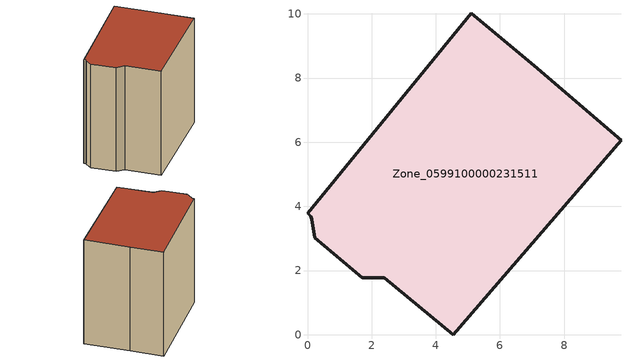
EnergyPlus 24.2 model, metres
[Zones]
Zone_0599100000231511
 floor ground (C_G): 5.1,10.02 7.07,8.38 9.77,6.06 4.54,0 2.4,1.78 1.7,1.78 0.22,3.02 0.13,3.6 0.1,3.7 0,3.78 z0
 wall outside (C_F): 7.07,8.38 5.1,10.02 0,3.78 0.1,3.7 0.13,3.6 0.22,3.02 1.7,1.78 2.4,1.78 4.54,0 9.77,6.06 7.07,8.38 z0:8.79
 roof outside (C_R): 0.13,3.6 0.22,3.02 1.7,1.78 2.4,1.78 4.54,0 9.77,6.06 7.07,8.38 5.1,10.02 0,3.78 0.1,3.7 z8.79
[BUILDING]
Pand.0599100000231511: North Axis=0; Terrain=City; Loads Convergence Tolerance Value=0.04; Temperature Convergence Tolerance Value=0.4; Solar Distribution=FullExterior; Maximum Number of Warmup Days=25; Minimum Number of Warmup Days=1
[Site:Location]
Rotterdam.The.Hague.AP_ZH_NLD Design_Conditions: Latitude=51.96; Longitude=4.45; Time Zone=1; Elevation=-4.5
[SITE:GROUNDTEMPERATURE:BUILDINGSURFACE]
18, 18, 18, 18, 18, 18, 18, 18, 18, 18, 18, 18
[MATERIAL] Thermal Absorptance=0.9; Solar Absorptance=0.7; Visible Absorptance=0.7
Name | Roughness | Thickness | Conductivity | Density | Specific Heat
G.TI.1946 | MediumSmooth | 0.15 | 1 | 540 | 1210
F.TI.1946 | Rough | 0.3 | 0.857143 | 1920 | 840
R.TI.1946 | MediumRough | 0.2 | 0.1 | 1500 | 1000
[CONSTRUCTION]
C_G: G.TI.1946
C_F: F.TI.1946
C_R: R.TI.1946
[ZONE]
Zone_0599100000231511: Type=1; Multiplier=1; Ceiling Height=Autocalculate; Volume=Autocalculate; Floor Area=autocalculate; Part of Total Floor Area=Yes
[ZONEINFILTRATION:DESIGNFLOWRATE]
Infil_Zone_0599100000231511: Zone or ZoneList or Space or SpaceList=Zone_0599100000231511; Schedule=AlwaysOn; Design Flow Rate Calculation Method=Flow/Area; Flow Rate per Floor Area=0.003; Constant Term Coefficient=1; Temperature Term Coefficient=0; Velocity Term Coefficient=0; Velocity Squared Term Coefficient=0
[HVACTEMPLATE:ZONE:IDEALLOADSAIRSYSTEM]
Zone_0599100000231511: Maximum Heating Supply Air Temperature=50; Minimum Cooling Supply Air Temperature=13; Maximum Heating Supply Air Humidity Ratio=0.0156; Minimum Cooling Supply Air Humidity Ratio=0.0077; Heating Limit=NoLimit; Cooling Limit=NoLimit; Dehumidification Control Type=ConstantSensibleHeatRatio; Cooling Sensible Heat Ratio=0.7; Dehumidification Setpoint=60; Humidification Control Type=None; Humidification Setpoint=30; Outdoor Air Method=None; Outdoor Air Flow Rate per Person=0.00944; Outdoor Air Flow Rate per Zone Floor Area=0; Outdoor Air Flow Rate per Zone=0; Demand Controlled Ventilation Type=None; Outdoor Air Economizer Type=NoEconomizer; Heat Recovery Type=None; Sensible Heat Recovery Effectiveness=0.7; Latent Heat Recovery Effectiveness=0.65
[ZONECONTROL:THERMOSTAT]
ThermostatControl_Zone_0599100000231511: Zone or ZoneList=Zone_0599100000231511; Control Type Schedule=DualSetpointControlType; Control 1=Thermostat_Zone_0599100000231511; Temperature Difference Between Cutout And Setpoint=0
[THERMOSTATSETPOINT:DUALSETPOINT]
Thermostat_Zone_0599100000231511: Heating Setpoint Temperature Schedule=HeatingSetpoint_Zone_0599100000231511; Cooling Setpoint Temperature Schedule=CoolingSetpoint_Zone_0599100000231511
[SCHEDULE:COMPACT]
HeatingSetpoint_Zone_0599100000231511: Through: 12/31, For: AllDays, Until: 24:00, 21
CoolingSetpoint_Zone_0599100000231511: Through: 12/31, For: AllDays, Until: 24:00, 24
DualSetpointControlType: Through: 12/31, For: AllDays, Until: 24:00, 4
AlwaysOn: Through: 12/31, For: AllDays, Until: 24:00, 1
